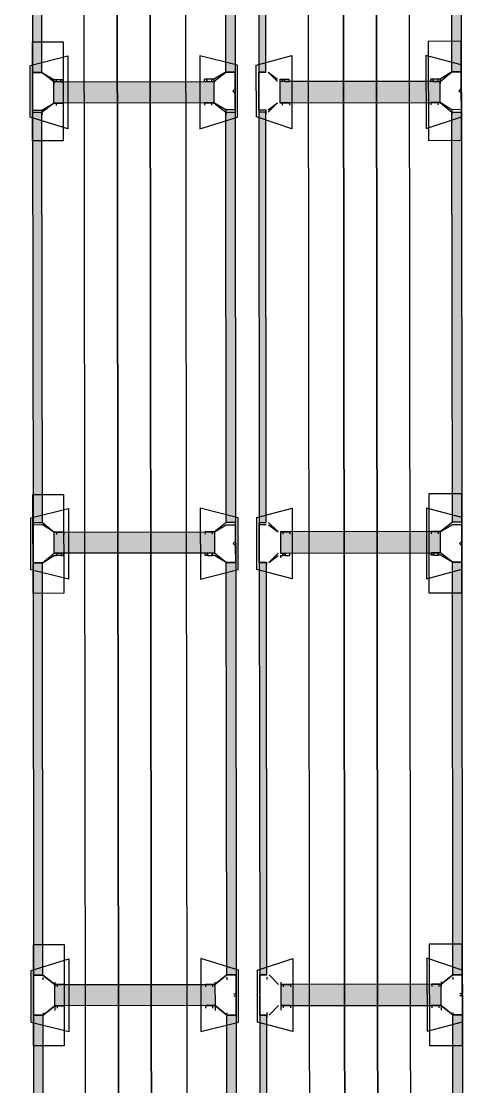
# Model space of a CAD drawing. Header units: feet. Extents: x -99009 to 3252343, y -11094690 to 9035152.
# Drawn here: x 2519094 to 2520094, y -1947215 to -1944857 of the extents above; entities that cross this region are included whole.
import ezdxf

# ---------------------------------------------------------------- set-up
doc = ezdxf.new("R2010")
doc.units = ezdxf.units.FT
doc.layers.add('1', color=1, linetype='Continuous')

# ---------------------------------------------------------------- blocks, each defined once
blk = doc.blocks.new('RM Stand 1')
at = {"transparency": 33554687}
for color, points in [(256, [(733127.3, -1127510.6), (734040.4, -1127489.7), (733127.3, -1127489.7)]), (256, [(733127.3, -1127510.6), (734040.4, -1127510.6), (734040.4, -1127489.7)]), (256, [(734129, -1127510.6), (735036.9, -1127489.7), (734129, -1127489.7)]), (256, [(734129, -1127510.6), (735036.9, -1127510.6), (735036.9, -1127489.7)]), (256, [(735125.6, -1127510.6), (736038.6, -1127489.7), (735125.6, -1127489.7)]), (256, [(735125.6, -1127510.6), (736038.6, -1127510.6), (736038.6, -1127489.7)]), (256, [(736127.3, -1127510.6), (737040.4, -1127489.7), (736127.3, -1127489.7)]), (256, [(736127.3, -1127510.6), (737040.4, -1127510.6), (737040.4, -1127489.7)]), (1, [(734108.2, -1127891.4), (734061.2, -1127536.6), (734061.2, -1127891.4)]), (1, [(734108.2, -1127891.4), (734108.2, -1127536.6), (734061.2, -1127536.6)]), (1, [(734108.2, -1127891.4), (734061.2, -1127536.6), (734061.2, -1127891.4)]), (1, [(734108.2, -1127891.4), (734108.2, -1127536.6), (734061.2, -1127536.6)]), (1, [(735104.7, -1127891.4), (735057.7, -1127536.6), (735057.7, -1127891.4)]), (1, [(735104.7, -1127891.4), (735104.7, -1127536.6), (735057.7, -1127536.6)]), (1, [(735104.7, -1127891.4), (735057.7, -1127536.6), (735057.7, -1127891.4)]), (1, [(735104.7, -1127891.4), (735104.7, -1127536.6), (735057.7, -1127536.6)]), (1, [(736106.4, -1127891.4), (736059.5, -1127536.6), (736059.5, -1127891.4)]), (1, [(736106.4, -1127891.4), (736106.4, -1127536.6), (736059.5, -1127536.6)]), (1, [(736106.4, -1127891.4), (736059.5, -1127536.6), (736059.5, -1127891.4)]), (1, [(736106.4, -1127891.4), (736106.4, -1127536.6), (736059.5, -1127536.6)]), (256, [(733127.3, -1127938.4), (734040.4, -1127922.7), (733127.3, -1127922.7)]), (256, [(733127.3, -1127938.4), (734040.4, -1127938.4), (734040.4, -1127922.7)]), (256, [(734129, -1127938.4), (735036.9, -1127922.7), (734129, -1127922.7)]), (256, [(734129, -1127938.4), (735036.9, -1127938.4), (735036.9, -1127922.7)]), (256, [(735125.6, -1127938.4), (736038.6, -1127922.7), (735125.6, -1127922.7)]), (256, [(735125.6, -1127938.4), (736038.6, -1127938.4), (736038.6, -1127922.7)]), (256, [(736127.3, -1127938.4), (737040.4, -1127922.7), (736127.3, -1127922.7)]), (256, [(736127.3, -1127938.4), (737040.4, -1127938.4), (737040.4, -1127922.7)]), (256, [(733127.3, -1127990.6), (734040.4, -1128011.4), (733127.3, -1128011.4)]), (256, [(733127.3, -1127990.6), (734040.4, -1127990.6), (734040.4, -1128011.4)]), (256, [(734129, -1127990.6), (735036.9, -1128011.4), (734129, -1128011.4)]), (256, [(734129, -1127990.6), (735036.9, -1127990.6), (735036.9, -1128011.4)]), (256, [(735125.6, -1127990.6), (736038.6, -1128011.4), (735125.6, -1128011.4)]), (256, [(735125.6, -1127990.6), (736038.6, -1127990.6), (736038.6, -1128011.4)]), (256, [(736127.3, -1127990.6), (737040.4, -1128011.4), (736127.3, -1128011.4)]), (256, [(736127.3, -1127990.6), (737040.4, -1127990.6), (737040.4, -1128011.4)]), (1, [(734108.2, -1128037.5), (734061.2, -1128392.3), (734061.2, -1128037.5)]), (1, [(734108.2, -1128037.5), (734108.2, -1128392.3), (734061.2, -1128392.3)]), (1, [(734108.2, -1128037.5), (734061.2, -1128392.3), (734061.2, -1128037.5)]), (1, [(734108.2, -1128037.5), (734108.2, -1128392.3), (734061.2, -1128392.3)]), (1, [(735104.7, -1128037.5), (735057.7, -1128392.3), (735057.7, -1128037.5)]), (1, [(735104.7, -1128037.5), (735104.7, -1128392.3), (735057.7, -1128392.3)]), (1, [(735104.7, -1128037.5), (735057.7, -1128392.3), (735057.7, -1128037.5)]), (1, [(735104.7, -1128037.5), (735104.7, -1128392.3), (735057.7, -1128392.3)]), (1, [(736106.4, -1128037.5), (736059.5, -1128392.3), (736059.5, -1128037.5)]), (1, [(736106.4, -1128037.5), (736106.4, -1128392.3), (736059.5, -1128392.3)]), (1, [(736106.4, -1128037.5), (736059.5, -1128392.3), (736059.5, -1128037.5)]), (1, [(736106.4, -1128037.5), (736106.4, -1128392.3), (736059.5, -1128392.3)]), (256, [(733127.3, -1128418.4), (734040.4, -1128439.3), (733127.3, -1128439.3)]), (256, [(733127.3, -1128418.4), (734040.4, -1128418.4), (734040.4, -1128439.3)]), (256, [(734129, -1128418.4), (735036.9, -1128439.3), (734129, -1128439.3)]), (256, [(734129, -1128418.4), (735036.9, -1128418.4), (735036.9, -1128439.3)]), (256, [(735125.6, -1128418.4), (736038.6, -1128439.3), (735125.6, -1128439.3)]), (256, [(735125.6, -1128418.4), (736038.6, -1128418.4), (736038.6, -1128439.3)]), (256, [(736127.3, -1128418.4), (737040.4, -1128439.3), (736127.3, -1128439.3)]), (256, [(736127.3, -1128418.4), (737040.4, -1128418.4), (737040.4, -1128439.3)])]:
    blk.add_hatch(color=color, dxfattribs=at).paths.add_polyline_path(points)
for points in [[(733127.3, -1127489.7), (734040.4, -1127489.7), (734040.4, -1127510.6), (733127.3, -1127510.6), (733127.3, -1127489.7)], [(733972.5, -1127489.7), (733972.5, -1127562.7), (734191.7, -1127562.7), (734191.7, -1127489.7), (733972.5, -1127489.7)], [(733972.5, -1127489.7), (733972.5, -1127562.7), (734191.7, -1127562.7), (734191.7, -1127489.7), (733972.5, -1127489.7)], [(734024.7, -1127489.7), (734003.8, -1127567.9), (734165.6, -1127567.9), (734139.5, -1127489.7), (734024.7, -1127489.7)], [(734024.7, -1127489.7), (734003.8, -1127567.9), (734165.6, -1127567.9), (734139.5, -1127489.7), (734024.7, -1127489.7)], [(734040.4, -1127489.7), (734129, -1127489.7)], [(734040.4, -1127510.6), (734040.4, -1127489.7), (734040.4, -1127510.6)], [(734040.4, -1127489.7), (734076.9, -1127489.7), (734040.4, -1127489.7)], [(734040.4, -1127489.7), (734129, -1127489.7)], [(734040.4, -1127510.6), (734040.4, -1127489.7), (734040.4, -1127510.6)], [(734040.4, -1127489.7), (734076.9, -1127489.7), (734040.4, -1127489.7)], [(734082.1, -1127494.9), (734076.9, -1127489.7), (734082.1, -1127489.7)], [(734082.1, -1127494.9), (734076.9, -1127489.7), (734082.1, -1127489.7)], [(734082.1, -1127494.9), (734087.3, -1127489.7), (734082.1, -1127489.7)], [(734082.1, -1127494.9), (734087.3, -1127489.7), (734082.1, -1127489.7)], [(734123.8, -1127489.7), (734087.3, -1127489.7), (734129, -1127489.7)], [(734123.8, -1127489.7), (734087.3, -1127489.7), (734129, -1127489.7)], [(734123.8, -1127489.7), (734123.8, -1127510.6)], [(734123.8, -1127489.7), (734123.8, -1127510.6)], [(734129, -1127489.7), (735036.9, -1127489.7), (735036.9, -1127510.6), (734129, -1127510.6), (734129, -1127489.7)], [(734129, -1127510.6), (734129, -1127489.7)], [(734129, -1127510.6), (734129, -1127489.7)], [(734974.3, -1127489.7), (734974.3, -1127562.7), (735193.4, -1127562.7), (735193.4, -1127489.7), (734974.3, -1127489.7)], [(734974.3, -1127489.7), (734974.3, -1127562.7), (735193.4, -1127562.7), (735193.4, -1127489.7), (734974.3, -1127489.7)], [(735026.4, -1127489.7), (735005.6, -1127567.9), (735162.1, -1127567.9), (735141.2, -1127489.7), (735026.4, -1127489.7)], [(735026.4, -1127489.7), (735005.6, -1127567.9), (735162.1, -1127567.9), (735141.2, -1127489.7), (735026.4, -1127489.7)], [(735036.9, -1127489.7), (735125.6, -1127489.7)], [(735036.9, -1127489.7), (735036.9, -1127510.6)], [(735042.1, -1127489.7), (735078.6, -1127489.7), (735036.9, -1127489.7)], [(735036.9, -1127489.7), (735125.6, -1127489.7)], [(735036.9, -1127489.7), (735036.9, -1127510.6)], [(735042.1, -1127489.7), (735078.6, -1127489.7), (735036.9, -1127489.7)], [(735042.1, -1127510.6), (735042.1, -1127489.7)], [(735042.1, -1127510.6), (735042.1, -1127489.7)], [(735083.8, -1127494.9), (735078.6, -1127489.7), (735083.8, -1127489.7)], [(735083.8, -1127494.9), (735078.6, -1127489.7), (735083.8, -1127489.7)], [(735083.8, -1127494.9), (735089, -1127489.7), (735083.8, -1127489.7)], [(735083.8, -1127494.9), (735089, -1127489.7), (735083.8, -1127489.7)], [(735089, -1127489.7), (735125.6, -1127489.7), (735089, -1127489.7)], [(735089, -1127489.7), (735125.6, -1127489.7), (735089, -1127489.7)], [(735125.6, -1127489.7), (736038.6, -1127489.7), (736038.6, -1127510.6), (735125.6, -1127510.6), (735125.6, -1127489.7)], [(735125.6, -1127489.7), (735125.6, -1127510.6), (735125.6, -1127489.7)], [(735125.6, -1127489.7), (735125.6, -1127510.6), (735125.6, -1127489.7)], [(735970.8, -1127489.7), (735970.8, -1127562.7), (736195.1, -1127562.7), (736195.1, -1127489.7), (735970.8, -1127489.7)], [(735970.8, -1127489.7), (735970.8, -1127562.7), (736195.1, -1127562.7), (736195.1, -1127489.7), (735970.8, -1127489.7)], [(736028.2, -1127489.7), (736002.1, -1127567.9), (736163.8, -1127567.9), (736143, -1127489.7), (736028.2, -1127489.7)], [(736028.2, -1127489.7), (736002.1, -1127567.9), (736163.8, -1127567.9), (736143, -1127489.7), (736028.2, -1127489.7)], [(736038.6, -1127489.7), (736127.3, -1127489.7)], [(736038.6, -1127510.6), (736038.6, -1127489.7), (736038.6, -1127510.6)], [(736038.6, -1127489.7), (736080.4, -1127489.7), (736038.6, -1127489.7)], [(736038.6, -1127489.7), (736127.3, -1127489.7)], [(736038.6, -1127510.6), (736038.6, -1127489.7), (736038.6, -1127510.6)], [(736038.6, -1127489.7), (736080.4, -1127489.7), (736038.6, -1127489.7)], [(736080.4, -1127494.9), (736080.4, -1127489.7)], [(736080.4, -1127494.9), (736080.4, -1127489.7)], [(736085.6, -1127489.7), (736085.6, -1127494.9)], [(736085.6, -1127489.7), (736127.3, -1127489.7), (736085.6, -1127489.7)], [(736085.6, -1127489.7), (736085.6, -1127494.9)], [(736085.6, -1127489.7), (736127.3, -1127489.7), (736085.6, -1127489.7)], [(736127.3, -1127489.7), (737040.4, -1127489.7), (737040.4, -1127510.6), (736127.3, -1127510.6), (736127.3, -1127489.7)], [(736127.3, -1127489.7), (736127.3, -1127510.6), (736127.3, -1127489.7)], [(736127.3, -1127489.7), (736127.3, -1127510.6), (736127.3, -1127489.7)], [(734061.2, -1127536.6), (734040.4, -1127510.6), (734056, -1127536.6)], [(734061.2, -1127536.6), (734040.4, -1127510.6), (734056, -1127536.6)], [(734123.8, -1127510.6), (734108.2, -1127536.6), (734129, -1127510.6)], [(734123.8, -1127510.6), (734108.2, -1127536.6), (734129, -1127510.6)], [(734123.8, -1127510.6), (734129, -1127510.6)], [(734123.8, -1127510.6), (734129, -1127510.6)], [(734129, -1127510.6), (734134.3, -1127510.6)], [(734129, -1127510.6), (734134.3, -1127510.6)], [(735036.9, -1127510.6), (735057.7, -1127536.6)], [(735036.9, -1127510.6), (735057.7, -1127536.6)], [(735057.7, -1127536.6), (735042.1, -1127510.6)], [(735057.7, -1127536.6), (735042.1, -1127510.6)], [(735125.6, -1127510.6), (735104.7, -1127536.6)], [(735125.6, -1127510.6), (735104.7, -1127536.6)], [(735125.6, -1127510.6), (735109.9, -1127536.6)], [(735125.6, -1127510.6), (735109.9, -1127536.6)], [(736059.5, -1127536.6), (736038.6, -1127510.6), (736059.5, -1127536.6)], [(736059.5, -1127536.6), (736038.6, -1127510.6), (736059.5, -1127536.6)], [(736043.8, -1127510.6), (736049, -1127510.6)], [(736043.8, -1127510.6), (736049, -1127510.6)], [(736127.3, -1127510.6), (736106.4, -1127536.6), (736127.3, -1127510.6)], [(736127.3, -1127510.6), (736106.4, -1127536.6), (736127.3, -1127510.6)], [(736122.1, -1127510.6), (736127.3, -1127510.6)], [(736122.1, -1127510.6), (736127.3, -1127510.6)], [(734056, -1127541.9), (734061.2, -1127541.9), (734061.2, -1127536.6)], [(734056, -1127536.6), (734056, -1127541.9)], [(734056, -1127536.6), (734061.2, -1127536.6)], [(734056, -1127541.9), (734061.2, -1127541.9), (734061.2, -1127536.6)], [(734056, -1127536.6), (734056, -1127541.9)], [(734056, -1127536.6), (734061.2, -1127536.6)], [(734061.2, -1127536.6), (734066.4, -1127536.6)], [(734108.2, -1127891.4), (734108.2, -1127536.6), (734061.2, -1127536.6), (734061.2, -1127891.4), (734108.2, -1127891.4)], [(734061.2, -1127536.6), (734066.4, -1127536.6)], [(734108.2, -1127891.4), (734108.2, -1127536.6), (734061.2, -1127536.6), (734061.2, -1127891.4), (734108.2, -1127891.4)], [(734108.2, -1127536.6), (734108.2, -1127541.9), (734108.2, -1127536.6)], [(734108.2, -1127536.6), (734108.2, -1127541.9), (734108.2, -1127536.6)], [(735057.7, -1127541.9), (735057.7, -1127536.6), (735057.7, -1127541.9)], [(735104.7, -1127891.4), (735104.7, -1127536.6), (735057.7, -1127536.6), (735057.7, -1127891.4), (735104.7, -1127891.4)], [(735057.7, -1127541.9), (735057.7, -1127536.6), (735057.7, -1127541.9)], [(735104.7, -1127891.4), (735104.7, -1127536.6), (735057.7, -1127536.6), (735057.7, -1127891.4), (735104.7, -1127891.4)], [(735104.7, -1127536.6), (735104.7, -1127541.9)], [(735109.9, -1127536.6), (735109.9, -1127541.9), (735104.7, -1127541.9)], [(735104.7, -1127536.6), (735104.7, -1127541.9)], [(735109.9, -1127536.6), (735109.9, -1127541.9), (735104.7, -1127541.9)], [(736054.3, -1127536.6), (736059.5, -1127536.6)], [(736054.3, -1127536.6), (736059.5, -1127536.6)], [(736059.5, -1127541.9), (736059.5, -1127536.6), (736059.5, -1127541.9)], [(736059.5, -1127536.6), (736064.7, -1127536.6)], [(736106.4, -1127891.4), (736106.4, -1127536.6), (736059.5, -1127536.6), (736059.5, -1127891.4), (736106.4, -1127891.4)], [(736059.5, -1127541.9), (736059.5, -1127536.6), (736059.5, -1127541.9)], [(736059.5, -1127536.6), (736064.7, -1127536.6)], [(736106.4, -1127891.4), (736106.4, -1127536.6), (736059.5, -1127536.6), (736059.5, -1127891.4), (736106.4, -1127891.4)], [(736106.4, -1127536.6), (736111.7, -1127536.6)], [(736106.4, -1127536.6), (736106.4, -1127541.9), (736106.4, -1127536.6)], [(736106.4, -1127536.6), (736111.7, -1127536.6)], [(736106.4, -1127536.6), (736106.4, -1127541.9), (736106.4, -1127536.6)], [(736111.7, -1127536.6), (736116.9, -1127536.6)], [(736111.7, -1127536.6), (736116.9, -1127536.6)], [(734056, -1127552.3), (734061.2, -1127552.3), (734061.2, -1127547.1), (734061.2, -1127541.9)], [(734056, -1127541.9), (734056, -1127547.1), (734056, -1127552.3)], [(734056, -1127541.9), (734061.2, -1127541.9)], [(734056, -1127552.3), (734061.2, -1127552.3), (734061.2, -1127547.1), (734061.2, -1127541.9)], [(734056, -1127541.9), (734056, -1127547.1), (734056, -1127552.3)], [(734056, -1127541.9), (734061.2, -1127541.9)], [(734061.2, -1127552.3), (734056, -1127552.3), (734056, -1127557.5)], [(734061.2, -1127552.3), (734061.2, -1127557.5), (734056, -1127557.5)], [(734061.2, -1127552.3), (734056, -1127552.3), (734056, -1127557.5)], [(734061.2, -1127552.3), (734061.2, -1127557.5), (734056, -1127557.5)], [(734108.2, -1127552.3), (734108.2, -1127547.1), (734108.2, -1127541.9), (734108.2, -1127547.1), (734108.2, -1127552.3)], [(734108.2, -1127541.9), (734113.4, -1127541.9)], [(734108.2, -1127541.9), (734113.4, -1127541.9)], [(734108.2, -1127552.3), (734108.2, -1127547.1), (734108.2, -1127541.9), (734108.2, -1127547.1), (734108.2, -1127552.3)], [(734108.2, -1127541.9), (734113.4, -1127541.9)], [(734108.2, -1127541.9), (734113.4, -1127541.9)], [(734108.2, -1127552.3), (734108.2, -1127557.5), (734108.2, -1127552.3)], [(734108.2, -1127552.3), (734108.2, -1127557.5), (734108.2, -1127552.3)], [(734108.2, -1127557.5), (734113.4, -1127557.5)], [(734108.2, -1127557.5), (734113.4, -1127557.5)], [(735057.7, -1127552.3), (735057.7, -1127547.1), (735057.7, -1127541.9), (735057.7, -1127547.1), (735057.7, -1127552.3)], [(735057.7, -1127541.9), (735063, -1127541.9)], [(735057.7, -1127552.3), (735057.7, -1127547.1), (735057.7, -1127541.9), (735057.7, -1127547.1), (735057.7, -1127552.3)], [(735057.7, -1127541.9), (735063, -1127541.9)], [(735057.7, -1127552.3), (735057.7, -1127557.5), (735057.7, -1127552.3)], [(735057.7, -1127552.3), (735057.7, -1127557.5), (735057.7, -1127552.3)], [(735057.7, -1127557.5), (735063, -1127557.5)], [(735057.7, -1127557.5), (735063, -1127557.5)], [(735104.7, -1127552.3), (735109.9, -1127552.3), (735109.9, -1127547.1), (735109.9, -1127541.9)], [(735104.7, -1127541.9), (735104.7, -1127547.1), (735104.7, -1127552.3)], [(735104.7, -1127541.9), (735109.9, -1127541.9)], [(735104.7, -1127552.3), (735109.9, -1127552.3), (735109.9, -1127547.1), (735109.9, -1127541.9)], [(735104.7, -1127541.9), (735104.7, -1127547.1), (735104.7, -1127552.3)], [(735104.7, -1127541.9), (735109.9, -1127541.9)], [(735109.9, -1127552.3), (735104.7, -1127552.3), (735104.7, -1127557.5)], [(735109.9, -1127552.3), (735109.9, -1127557.5), (735104.7, -1127557.5)], [(735109.9, -1127552.3), (735104.7, -1127552.3), (735104.7, -1127557.5)], [(735109.9, -1127552.3), (735109.9, -1127557.5), (735104.7, -1127557.5)], [(736059.5, -1127552.3), (736059.5, -1127547.1), (736059.5, -1127541.9), (736059.5, -1127547.1), (736059.5, -1127552.3)], [(736059.5, -1127541.9), (736064.7, -1127541.9)], [(736059.5, -1127552.3), (736059.5, -1127547.1), (736059.5, -1127541.9), (736059.5, -1127547.1), (736059.5, -1127552.3)], [(736059.5, -1127541.9), (736064.7, -1127541.9)], [(736059.5, -1127552.3), (736059.5, -1127557.5), (736059.5, -1127552.3)], [(736059.5, -1127552.3), (736059.5, -1127557.5), (736059.5, -1127552.3)], [(736059.5, -1127557.5), (736064.7, -1127557.5)], [(736059.5, -1127557.5), (736064.7, -1127557.5)], [(736106.4, -1127552.3), (736106.4, -1127547.1), (736106.4, -1127541.9), (736106.4, -1127547.1), (736106.4, -1127552.3)], [(736106.4, -1127541.9), (736111.7, -1127541.9)], [(736106.4, -1127541.9), (736111.7, -1127541.9)], [(736106.4, -1127552.3), (736106.4, -1127547.1), (736106.4, -1127541.9), (736106.4, -1127547.1), (736106.4, -1127552.3)], [(736106.4, -1127541.9), (736111.7, -1127541.9)], [(736106.4, -1127541.9), (736111.7, -1127541.9)], [(736106.4, -1127552.3), (736106.4, -1127557.5), (736106.4, -1127552.3)], [(736106.4, -1127552.3), (736106.4, -1127557.5), (736106.4, -1127552.3)], [(736106.4, -1127557.5), (736111.7, -1127557.5)], [(736106.4, -1127557.5), (736111.7, -1127557.5)], [(732584.7, -1127677.5), (738584.7, -1127677.5), (738584.7, -1127604.5), (732584.7, -1127604.5), (732584.7, -1127677.5)], [(732584.7, -1127750.6), (738584.7, -1127750.6), (738584.7, -1127677.5), (732584.7, -1127677.5), (732584.7, -1127750.6)], [(732584.7, -1127828.8), (738584.7, -1127828.8), (738584.7, -1127750.6), (732584.7, -1127750.6), (732584.7, -1127828.8)], [(734024.7, -1127943.6), (734003.8, -1127865.3), (734165.6, -1127865.3), (734139.5, -1127943.6), (734024.7, -1127943.6)], [(734024.7, -1127943.6), (734003.8, -1127865.3), (734165.6, -1127865.3), (734139.5, -1127943.6), (734024.7, -1127943.6)], [(735026.4, -1127943.6), (735005.6, -1127865.3), (735162.1, -1127865.3), (735141.2, -1127943.6), (735026.4, -1127943.6)], [(735026.4, -1127943.6), (735005.6, -1127865.3), (735162.1, -1127865.3), (735141.2, -1127943.6), (735026.4, -1127943.6)], [(736028.2, -1127943.6), (736002.1, -1127865.3), (736163.8, -1127865.3), (736143, -1127943.6), (736028.2, -1127943.6)], [(736028.2, -1127943.6), (736002.1, -1127865.3), (736163.8, -1127865.3), (736143, -1127943.6), (736028.2, -1127943.6)], [(734061.2, -1127881), (734056, -1127881), (734056, -1127870.6)], [(734061.2, -1127881), (734061.2, -1127870.6), (734056, -1127870.6)], [(734061.2, -1127881), (734056, -1127881), (734056, -1127870.6)], [(734061.2, -1127881), (734061.2, -1127870.6), (734056, -1127870.6)], [(734056, -1127881), (734061.2, -1127881), (734061.2, -1127886.2)], [(734056, -1127886.2), (734056, -1127881)], [(734056, -1127881), (734061.2, -1127881), (734061.2, -1127886.2)], [(734056, -1127886.2), (734056, -1127881)], [(734056, -1127886.2), (734061.2, -1127886.2)], [(734056, -1127886.2), (734061.2, -1127886.2), (734061.2, -1127891.4)], [(734056, -1127891.4), (734056, -1127886.2)], [(734056, -1127886.2), (734061.2, -1127886.2)], [(734056, -1127886.2), (734061.2, -1127886.2), (734061.2, -1127891.4)], [(734056, -1127891.4), (734056, -1127886.2)], [(734056, -1127891.4), (734061.2, -1127891.4)], [(734056, -1127891.4), (734061.2, -1127891.4)], [(734061.2, -1127891.4), (734066.4, -1127891.4)], [(734061.2, -1127891.4), (734066.4, -1127891.4)], [(734108.2, -1127881), (734108.2, -1127870.6), (734108.2, -1127881)], [(734108.2, -1127870.6), (734113.4, -1127870.6)], [(734108.2, -1127881), (734108.2, -1127870.6), (734108.2, -1127881)], [(734108.2, -1127870.6), (734113.4, -1127870.6)], [(734108.2, -1127881), (734108.2, -1127886.2), (734108.2, -1127881)], [(734108.2, -1127881), (734108.2, -1127886.2), (734108.2, -1127881)], [(734108.2, -1127886.2), (734113.4, -1127886.2)], [(734108.2, -1127891.4), (734108.2, -1127886.2), (734108.2, -1127891.4)], [(734108.2, -1127886.2), (734113.4, -1127886.2)], [(734108.2, -1127886.2), (734113.4, -1127886.2)], [(734108.2, -1127891.4), (734108.2, -1127886.2), (734108.2, -1127891.4)], [(734108.2, -1127886.2), (734113.4, -1127886.2)], [(735057.7, -1127881), (735057.7, -1127870.6), (735057.7, -1127881)], [(735057.7, -1127870.6), (735063, -1127870.6)], [(735057.7, -1127881), (735057.7, -1127870.6), (735057.7, -1127881)], [(735057.7, -1127870.6), (735063, -1127870.6)], [(735057.7, -1127881), (735057.7, -1127886.2), (735057.7, -1127881)], [(735057.7, -1127881), (735057.7, -1127886.2), (735057.7, -1127881)], [(735057.7, -1127886.2), (735063, -1127886.2)], [(735057.7, -1127886.2), (735057.7, -1127891.4), (735057.7, -1127886.2)], [(735057.7, -1127886.2), (735063, -1127886.2)], [(735057.7, -1127886.2), (735057.7, -1127891.4), (735057.7, -1127886.2)], [(735057.7, -1127891.4), (735063, -1127891.4)], [(735057.7, -1127891.4), (735063, -1127891.4)], [(735109.9, -1127881), (735104.7, -1127881), (735104.7, -1127870.6)], [(735109.9, -1127881), (735109.9, -1127870.6), (735104.7, -1127870.6)], [(735109.9, -1127881), (735104.7, -1127881), (735104.7, -1127870.6)], [(735109.9, -1127881), (735109.9, -1127870.6), (735104.7, -1127870.6)], [(735104.7, -1127881), (735109.9, -1127881), (735109.9, -1127886.2)], [(735104.7, -1127886.2), (735104.7, -1127881)], [(735104.7, -1127881), (735109.9, -1127881), (735109.9, -1127886.2)], [(735104.7, -1127886.2), (735104.7, -1127881)], [(735104.7, -1127886.2), (735109.9, -1127886.2)], [(735104.7, -1127891.4), (735104.7, -1127886.2)], [(735109.9, -1127891.4), (735109.9, -1127886.2), (735104.7, -1127886.2)], [(735104.7, -1127886.2), (735109.9, -1127886.2)], [(735104.7, -1127891.4), (735104.7, -1127886.2)], [(735109.9, -1127891.4), (735109.9, -1127886.2), (735104.7, -1127886.2)], [(735109.9, -1127891.4), (735115.1, -1127891.4)], [(735109.9, -1127891.4), (735115.1, -1127891.4)], [(736054.3, -1127891.4), (736059.5, -1127891.4)], [(736054.3, -1127891.4), (736059.5, -1127891.4)], [(736059.5, -1127881), (736059.5, -1127870.6), (736059.5, -1127881)], [(736059.5, -1127870.6), (736064.7, -1127870.6)], [(736059.5, -1127881), (736059.5, -1127870.6), (736059.5, -1127881)], [(736059.5, -1127870.6), (736064.7, -1127870.6)], [(736059.5, -1127881), (736059.5, -1127886.2), (736059.5, -1127881)], [(736059.5, -1127881), (736059.5, -1127886.2), (736059.5, -1127881)], [(736059.5, -1127886.2), (736064.7, -1127886.2)], [(736059.5, -1127886.2), (736059.5, -1127891.4), (736059.5, -1127886.2)], [(736059.5, -1127886.2), (736064.7, -1127886.2)], [(736059.5, -1127886.2), (736059.5, -1127891.4), (736059.5, -1127886.2)], [(736059.5, -1127891.4), (736064.7, -1127891.4)], [(736059.5, -1127891.4), (736064.7, -1127891.4)], [(736106.4, -1127881), (736106.4, -1127870.6), (736106.4, -1127881)], [(736106.4, -1127870.6), (736111.7, -1127870.6)], [(736106.4, -1127881), (736106.4, -1127870.6), (736106.4, -1127881)], [(736106.4, -1127870.6), (736111.7, -1127870.6)], [(736106.4, -1127881), (736106.4, -1127886.2), (736106.4, -1127881)], [(736106.4, -1127881), (736106.4, -1127886.2), (736106.4, -1127881)], [(736106.4, -1127886.2), (736111.7, -1127886.2)], [(736106.4, -1127891.4), (736106.4, -1127886.2), (736106.4, -1127891.4)], [(736106.4, -1127886.2), (736111.7, -1127886.2)], [(736106.4, -1127886.2), (736111.7, -1127886.2)], [(736106.4, -1127891.4), (736106.4, -1127886.2), (736106.4, -1127891.4)], [(736106.4, -1127886.2), (736111.7, -1127886.2)], [(736106.4, -1127891.4), (736111.7, -1127891.4)], [(736106.4, -1127891.4), (736111.7, -1127891.4)], [(736111.7, -1127891.4), (736116.9, -1127891.4)], [(736111.7, -1127891.4), (736116.9, -1127891.4)], [(734061.2, -1127896.6), (734040.4, -1127917.5), (734056, -1127896.6)], [(734061.2, -1127896.6), (734040.4, -1127917.5), (734056, -1127896.6)], [(734123.8, -1127917.5), (734108.2, -1127896.6), (734129, -1127917.5)], [(734123.8, -1127917.5), (734108.2, -1127896.6), (734129, -1127917.5)], [(735042.1, -1127917.5), (735057.7, -1127896.6), (735036.9, -1127917.5)], [(735042.1, -1127917.5), (735057.7, -1127896.6), (735036.9, -1127917.5)], [(735104.7, -1127896.6), (735125.6, -1127917.5), (735109.9, -1127896.6)], [(735104.7, -1127896.6), (735125.6, -1127917.5), (735109.9, -1127896.6)], [(736059.5, -1127896.6), (736038.6, -1127917.5), (736059.5, -1127896.6)], [(736059.5, -1127896.6), (736038.6, -1127917.5), (736059.5, -1127896.6)], [(736127.3, -1127917.5), (736106.4, -1127896.6), (736127.3, -1127917.5)], [(736127.3, -1127917.5), (736106.4, -1127896.6), (736127.3, -1127917.5)], [(733127.3, -1127938.4), (734040.4, -1127938.4), (734040.4, -1127922.7), (733127.3, -1127922.7), (733127.3, -1127938.4)], [(734040.4, -1127922.7), (734040.4, -1127938.4), (734040.4, -1127922.7)], [(734040.4, -1127922.7), (734040.4, -1127938.4), (734040.4, -1127922.7)], [(734040.4, -1127938.4), (734129, -1127938.4)], [(734040.4, -1127938.4), (734076.9, -1127938.4), (734040.4, -1127938.4)], [(734040.4, -1127938.4), (734129, -1127938.4)], [(734040.4, -1127938.4), (734076.9, -1127938.4), (734040.4, -1127938.4)], [(734076.9, -1127938.4), (734082.1, -1127938.4), (734076.9, -1127938.4)], [(734076.9, -1127938.4), (734082.1, -1127938.4), (734076.9, -1127938.4)], [(734082.1, -1127938.4), (734087.3, -1127938.4), (734082.1, -1127938.4)], [(734082.1, -1127938.4), (734087.3, -1127938.4), (734082.1, -1127938.4)], [(734123.8, -1127938.4), (734087.3, -1127938.4), (734129, -1127938.4)], [(734123.8, -1127938.4), (734087.3, -1127938.4), (734129, -1127938.4)], [(734123.8, -1127938.4), (734123.8, -1127922.7)], [(734123.8, -1127922.7), (734129, -1127922.7)], [(734123.8, -1127938.4), (734123.8, -1127922.7)], [(734123.8, -1127922.7), (734129, -1127922.7)], [(734129, -1127938.4), (735036.9, -1127938.4), (735036.9, -1127922.7), (734129, -1127922.7), (734129, -1127938.4)], [(734129, -1127922.7), (734129, -1127938.4)], [(734129, -1127922.7), (734134.3, -1127922.7)], [(734129, -1127922.7), (734129, -1127938.4)], [(734129, -1127922.7), (734134.3, -1127922.7)], [(735036.9, -1127938.4), (735036.9, -1127922.7)], [(735036.9, -1127938.4), (735036.9, -1127922.7)], [(735036.9, -1127938.4), (735125.6, -1127938.4)], [(735042.1, -1127938.4), (735078.6, -1127938.4), (735036.9, -1127938.4)], [(735036.9, -1127938.4), (735125.6, -1127938.4)], [(735042.1, -1127938.4), (735078.6, -1127938.4), (735036.9, -1127938.4)], [(735042.1, -1127922.7), (735042.1, -1127938.4)], [(735042.1, -1127922.7), (735042.1, -1127938.4)], [(735078.6, -1127938.4), (735083.8, -1127938.4), (735078.6, -1127938.4)], [(735078.6, -1127938.4), (735083.8, -1127938.4), (735078.6, -1127938.4)], [(735083.8, -1127938.4), (735089, -1127938.4), (735083.8, -1127938.4)], [(735083.8, -1127938.4), (735089, -1127938.4), (735083.8, -1127938.4)], [(735089, -1127938.4), (735125.6, -1127938.4), (735089, -1127938.4)], [(735089, -1127938.4), (735125.6, -1127938.4), (735089, -1127938.4)], [(735125.6, -1127938.4), (736038.6, -1127938.4), (736038.6, -1127922.7), (735125.6, -1127922.7), (735125.6, -1127938.4)], [(735125.6, -1127938.4), (735125.6, -1127922.7), (735125.6, -1127938.4)], [(735125.6, -1127922.7), (735130.8, -1127922.7)], [(735125.6, -1127938.4), (735125.6, -1127922.7), (735125.6, -1127938.4)], [(735125.6, -1127922.7), (735130.8, -1127922.7)], [(736038.6, -1127922.7), (736038.6, -1127938.4), (736038.6, -1127922.7)], [(736038.6, -1127922.7), (736038.6, -1127938.4), (736038.6, -1127922.7)], [(736038.6, -1127938.4), (736127.3, -1127938.4)], [(736038.6, -1127938.4), (736080.4, -1127938.4), (736038.6, -1127938.4)], [(736038.6, -1127938.4), (736127.3, -1127938.4)], [(736038.6, -1127938.4), (736080.4, -1127938.4), (736038.6, -1127938.4)], [(736043.8, -1127922.7), (736049, -1127922.7)], [(736043.8, -1127922.7), (736049, -1127922.7)], [(736080.4, -1127938.4), (736085.6, -1127938.4)], [(736080.4, -1127938.4), (736085.6, -1127938.4)], [(736085.6, -1127938.4), (736127.3, -1127938.4), (736085.6, -1127938.4)], [(736085.6, -1127938.4), (736127.3, -1127938.4), (736085.6, -1127938.4)], [(736122.1, -1127922.7), (736127.3, -1127922.7)], [(736122.1, -1127922.7), (736127.3, -1127922.7)], [(736127.3, -1127938.4), (737040.4, -1127938.4), (737040.4, -1127922.7), (736127.3, -1127922.7), (736127.3, -1127938.4)], [(736127.3, -1127938.4), (736127.3, -1127922.7), (736127.3, -1127938.4)], [(736127.3, -1127922.7), (736132.5, -1127922.7)], [(736127.3, -1127938.4), (736127.3, -1127922.7), (736127.3, -1127938.4)], [(736127.3, -1127922.7), (736132.5, -1127922.7)], [(734024.7, -1127985.3), (734003.8, -1128068.8), (734165.6, -1128068.8), (734139.5, -1127985.3), (734024.7, -1127985.3)], [(734024.7, -1127985.3), (734003.8, -1128068.8), (734165.6, -1128068.8), (734139.5, -1127985.3), (734024.7, -1127985.3)], [(735026.4, -1127985.3), (735005.6, -1128068.8), (735162.1, -1128068.8), (735141.2, -1127985.3), (735026.4, -1127985.3)], [(735026.4, -1127985.3), (735005.6, -1128068.8), (735162.1, -1128068.8), (735141.2, -1127985.3), (735026.4, -1127985.3)], [(736028.2, -1127985.3), (736002.1, -1128068.8), (736163.8, -1128068.8), (736143, -1127985.3), (736028.2, -1127985.3)], [(736028.2, -1127985.3), (736002.1, -1128068.8), (736163.8, -1128068.8), (736143, -1127985.3), (736028.2, -1127985.3)], [(733127.3, -1127990.6), (734040.4, -1127990.6), (734040.4, -1128011.4), (733127.3, -1128011.4), (733127.3, -1127990.6)], [(734040.4, -1127990.6), (734129, -1127990.6)], [(734040.4, -1128011.4), (734040.4, -1127990.6), (734040.4, -1128011.4)], [(734040.4, -1127990.6), (734076.9, -1127990.6), (734040.4, -1127990.6)], [(734040.4, -1127990.6), (734129, -1127990.6)], [(734040.4, -1128011.4), (734040.4, -1127990.6), (734040.4, -1128011.4)], [(734040.4, -1127990.6), (734076.9, -1127990.6), (734040.4, -1127990.6)], [(734061.2, -1128037.5), (734040.4, -1128011.4), (734056, -1128037.5)], [(734061.2, -1128037.5), (734040.4, -1128011.4), (734056, -1128037.5)], [(734082.1, -1127995.8), (734076.9, -1127990.6), (734082.1, -1127990.6)], [(734082.1, -1127995.8), (734076.9, -1127990.6), (734082.1, -1127990.6)], [(734082.1, -1127995.8), (734087.3, -1127990.6), (734082.1, -1127990.6)], [(734082.1, -1127995.8), (734087.3, -1127990.6), (734082.1, -1127990.6)], [(734123.8, -1127990.6), (734087.3, -1127990.6), (734129, -1127990.6)], [(734123.8, -1127990.6), (734087.3, -1127990.6), (734129, -1127990.6)], [(734123.8, -1128011.4), (734108.2, -1128037.5), (734129, -1128011.4)], [(734123.8, -1128011.4), (734108.2, -1128037.5), (734129, -1128011.4)], [(734123.8, -1127990.6), (734123.8, -1128011.4)], [(734123.8, -1127990.6), (734123.8, -1128011.4)], [(734123.8, -1128011.4), (734129, -1128011.4)], [(734123.8, -1128011.4), (734129, -1128011.4)], [(734129, -1127990.6), (735036.9, -1127990.6), (735036.9, -1128011.4), (734129, -1128011.4), (734129, -1127990.6)], [(734129, -1128011.4), (734129, -1127990.6)], [(734129, -1128011.4), (734129, -1127990.6)], [(734129, -1128011.4), (734134.3, -1128011.4)], [(734129, -1128011.4), (734134.3, -1128011.4)], [(735036.9, -1127990.6), (735125.6, -1127990.6)], [(735036.9, -1127990.6), (735036.9, -1128011.4)], [(735042.1, -1127990.6), (735078.6, -1127990.6), (735036.9, -1127990.6)], [(735036.9, -1127990.6), (735125.6, -1127990.6)], [(735036.9, -1127990.6), (735036.9, -1128011.4)], [(735042.1, -1127990.6), (735078.6, -1127990.6), (735036.9, -1127990.6)], [(735036.9, -1128011.4), (735057.7, -1128037.5)], [(735036.9, -1128011.4), (735057.7, -1128037.5)], [(735042.1, -1128011.4), (735042.1, -1127990.6)], [(735042.1, -1128011.4), (735042.1, -1127990.6)], [(735057.7, -1128037.5), (735042.1, -1128011.4)], [(735057.7, -1128037.5), (735042.1, -1128011.4)], [(735083.8, -1127995.8), (735078.6, -1127990.6), (735083.8, -1127990.6)], [(735083.8, -1127995.8), (735078.6, -1127990.6), (735083.8, -1127990.6)], [(735083.8, -1127995.8), (735089, -1127990.6), (735083.8, -1127990.6)], [(735083.8, -1127995.8), (735089, -1127990.6), (735083.8, -1127990.6)], [(735089, -1127990.6), (735125.6, -1127990.6), (735089, -1127990.6)], [(735089, -1127990.6), (735125.6, -1127990.6), (735089, -1127990.6)], [(735125.6, -1128011.4), (735104.7, -1128037.5)], [(735125.6, -1128011.4), (735104.7, -1128037.5)], [(735125.6, -1128011.4), (735109.9, -1128037.5)], [(735125.6, -1128011.4), (735109.9, -1128037.5)], [(735125.6, -1127990.6), (736038.6, -1127990.6), (736038.6, -1128011.4), (735125.6, -1128011.4), (735125.6, -1127990.6)], [(735125.6, -1127990.6), (735125.6, -1128011.4), (735125.6, -1127990.6)], [(735125.6, -1127990.6), (735125.6, -1128011.4), (735125.6, -1127990.6)], [(736038.6, -1127990.6), (736127.3, -1127990.6)], [(736038.6, -1128011.4), (736038.6, -1127990.6), (736038.6, -1128011.4)], [(736038.6, -1127990.6), (736080.4, -1127990.6), (736038.6, -1127990.6)], [(736038.6, -1127990.6), (736127.3, -1127990.6)], [(736038.6, -1128011.4), (736038.6, -1127990.6), (736038.6, -1128011.4)], [(736038.6, -1127990.6), (736080.4, -1127990.6), (736038.6, -1127990.6)], [(736059.5, -1128037.5), (736038.6, -1128011.4), (736059.5, -1128037.5)], [(736059.5, -1128037.5), (736038.6, -1128011.4), (736059.5, -1128037.5)], [(736043.8, -1128011.4), (736049, -1128011.4)], [(736043.8, -1128011.4), (736049, -1128011.4)], [(736080.4, -1127995.8), (736080.4, -1127990.6)], [(736080.4, -1127995.8), (736080.4, -1127990.6)], [(736085.6, -1127990.6), (736085.6, -1127995.8)], [(736085.6, -1127990.6), (736127.3, -1127990.6), (736085.6, -1127990.6)], [(736085.6, -1127990.6), (736085.6, -1127995.8)], [(736085.6, -1127990.6), (736127.3, -1127990.6), (736085.6, -1127990.6)], [(736127.3, -1128011.4), (736106.4, -1128037.5), (736127.3, -1128011.4)], [(736127.3, -1128011.4), (736106.4, -1128037.5), (736127.3, -1128011.4)], [(736122.1, -1128011.4), (736127.3, -1128011.4)], [(736122.1, -1128011.4), (736127.3, -1128011.4)], [(736127.3, -1127990.6), (737040.4, -1127990.6), (737040.4, -1128011.4), (736127.3, -1128011.4), (736127.3, -1127990.6)], [(736127.3, -1127990.6), (736127.3, -1128011.4), (736127.3, -1127990.6)], [(736127.3, -1127990.6), (736127.3, -1128011.4), (736127.3, -1127990.6)], [(734056, -1128042.7), (734061.2, -1128042.7), (734061.2, -1128037.5)], [(734056, -1128037.5), (734056, -1128042.7)], [(734056, -1128037.5), (734061.2, -1128037.5)], [(734056, -1128042.7), (734061.2, -1128042.7), (734061.2, -1128037.5)], [(734056, -1128037.5), (734056, -1128042.7)], [(734056, -1128037.5), (734061.2, -1128037.5)], [(734056, -1128053.2), (734061.2, -1128053.2), (734061.2, -1128047.9), (734061.2, -1128042.7)], [(734056, -1128042.7), (734056, -1128047.9), (734056, -1128053.2)], [(734056, -1128042.7), (734061.2, -1128042.7)], [(734056, -1128053.2), (734061.2, -1128053.2), (734061.2, -1128047.9), (734061.2, -1128042.7)], [(734056, -1128042.7), (734056, -1128047.9), (734056, -1128053.2)], [(734056, -1128042.7), (734061.2, -1128042.7)], [(734061.2, -1128053.2), (734056, -1128053.2), (734056, -1128058.4)], [(734061.2, -1128053.2), (734061.2, -1128058.4), (734056, -1128058.4)], [(734061.2, -1128053.2), (734056, -1128053.2), (734056, -1128058.4)], [(734061.2, -1128053.2), (734061.2, -1128058.4), (734056, -1128058.4)], [(734061.2, -1128037.5), (734066.4, -1128037.5)], [(734108.2, -1128037.5), (734108.2, -1128392.3), (734061.2, -1128392.3), (734061.2, -1128037.5), (734108.2, -1128037.5)], [(734061.2, -1128037.5), (734066.4, -1128037.5)], [(734108.2, -1128037.5), (734108.2, -1128392.3), (734061.2, -1128392.3), (734061.2, -1128037.5), (734108.2, -1128037.5)], [(734108.2, -1128037.5), (734108.2, -1128042.7), (734108.2, -1128037.5)], [(734108.2, -1128037.5), (734108.2, -1128042.7), (734108.2, -1128037.5)], [(734108.2, -1128053.2), (734108.2, -1128047.9), (734108.2, -1128042.7), (734108.2, -1128047.9), (734108.2, -1128053.2)], [(734108.2, -1128042.7), (734113.4, -1128042.7)], [(734108.2, -1128042.7), (734113.4, -1128042.7)], [(734108.2, -1128053.2), (734108.2, -1128047.9), (734108.2, -1128042.7), (734108.2, -1128047.9), (734108.2, -1128053.2)], [(734108.2, -1128042.7), (734113.4, -1128042.7)], [(734108.2, -1128042.7), (734113.4, -1128042.7)], [(734108.2, -1128053.2), (734108.2, -1128058.4), (734108.2, -1128053.2)], [(734108.2, -1128053.2), (734108.2, -1128058.4), (734108.2, -1128053.2)], [(734108.2, -1128058.4), (734113.4, -1128058.4)], [(734108.2, -1128058.4), (734113.4, -1128058.4)], [(735057.7, -1128042.7), (735057.7, -1128037.5), (735057.7, -1128042.7)], [(735104.7, -1128037.5), (735104.7, -1128392.3), (735057.7, -1128392.3), (735057.7, -1128037.5), (735104.7, -1128037.5)], [(735057.7, -1128042.7), (735057.7, -1128037.5), (735057.7, -1128042.7)], [(735104.7, -1128037.5), (735104.7, -1128392.3), (735057.7, -1128392.3), (735057.7, -1128037.5), (735104.7, -1128037.5)], [(735057.7, -1128053.2), (735057.7, -1128047.9), (735057.7, -1128042.7), (735057.7, -1128047.9), (735057.7, -1128053.2)], [(735057.7, -1128042.7), (735063, -1128042.7)], [(735057.7, -1128053.2), (735057.7, -1128047.9), (735057.7, -1128042.7), (735057.7, -1128047.9), (735057.7, -1128053.2)], [(735057.7, -1128042.7), (735063, -1128042.7)], [(735057.7, -1128053.2), (735057.7, -1128058.4), (735057.7, -1128053.2)], [(735057.7, -1128053.2), (735057.7, -1128058.4), (735057.7, -1128053.2)], [(735057.7, -1128058.4), (735063, -1128058.4)], [(735057.7, -1128058.4), (735063, -1128058.4)], [(735104.7, -1128037.5), (735104.7, -1128042.7)], [(735109.9, -1128037.5), (735109.9, -1128042.7), (735104.7, -1128042.7)], [(735104.7, -1128037.5), (735104.7, -1128042.7)], [(735109.9, -1128037.5), (735109.9, -1128042.7), (735104.7, -1128042.7)], [(735104.7, -1128053.2), (735109.9, -1128053.2), (735109.9, -1128047.9), (735109.9, -1128042.7)], [(735104.7, -1128042.7), (735104.7, -1128047.9), (735104.7, -1128053.2)], [(735104.7, -1128042.7), (735109.9, -1128042.7)], [(735104.7, -1128053.2), (735109.9, -1128053.2), (735109.9, -1128047.9), (735109.9, -1128042.7)], [(735104.7, -1128042.7), (735104.7, -1128047.9), (735104.7, -1128053.2)], [(735104.7, -1128042.7), (735109.9, -1128042.7)], [(735109.9, -1128053.2), (735104.7, -1128053.2), (735104.7, -1128058.4)], [(735109.9, -1128053.2), (735109.9, -1128058.4), (735104.7, -1128058.4)], [(735109.9, -1128053.2), (735104.7, -1128053.2), (735104.7, -1128058.4)], [(735109.9, -1128053.2), (735109.9, -1128058.4), (735104.7, -1128058.4)], [(736054.3, -1128037.5), (736059.5, -1128037.5)], [(736054.3, -1128037.5), (736059.5, -1128037.5)], [(736059.5, -1128042.7), (736059.5, -1128037.5), (736059.5, -1128042.7)], [(736059.5, -1128037.5), (736064.7, -1128037.5)], [(736106.4, -1128037.5), (736106.4, -1128392.3), (736059.5, -1128392.3), (736059.5, -1128037.5), (736106.4, -1128037.5)], [(736059.5, -1128042.7), (736059.5, -1128037.5), (736059.5, -1128042.7)], [(736059.5, -1128037.5), (736064.7, -1128037.5)], [(736106.4, -1128037.5), (736106.4, -1128392.3), (736059.5, -1128392.3), (736059.5, -1128037.5), (736106.4, -1128037.5)], [(736059.5, -1128053.2), (736059.5, -1128047.9), (736059.5, -1128042.7), (736059.5, -1128047.9), (736059.5, -1128053.2)], [(736059.5, -1128042.7), (736064.7, -1128042.7)], [(736059.5, -1128053.2), (736059.5, -1128047.9), (736059.5, -1128042.7), (736059.5, -1128047.9), (736059.5, -1128053.2)], [(736059.5, -1128042.7), (736064.7, -1128042.7)], [(736059.5, -1128053.2), (736059.5, -1128058.4), (736059.5, -1128053.2)], [(736059.5, -1128053.2), (736059.5, -1128058.4), (736059.5, -1128053.2)], [(736059.5, -1128058.4), (736064.7, -1128058.4)], [(736059.5, -1128058.4), (736064.7, -1128058.4)], [(736106.4, -1128037.5), (736111.7, -1128037.5)], [(736106.4, -1128037.5), (736106.4, -1128042.7), (736106.4, -1128037.5)], [(736106.4, -1128037.5), (736111.7, -1128037.5)], [(736106.4, -1128037.5), (736106.4, -1128042.7), (736106.4, -1128037.5)], [(736106.4, -1128053.2), (736106.4, -1128047.9), (736106.4, -1128042.7), (736106.4, -1128047.9), (736106.4, -1128053.2)], [(736106.4, -1128042.7), (736111.7, -1128042.7)], [(736106.4, -1128042.7), (736111.7, -1128042.7)], [(736106.4, -1128053.2), (736106.4, -1128047.9), (736106.4, -1128042.7), (736106.4, -1128047.9), (736106.4, -1128053.2)], [(736106.4, -1128042.7), (736111.7, -1128042.7)], [(736106.4, -1128042.7), (736111.7, -1128042.7)], [(736106.4, -1128053.2), (736106.4, -1128058.4), (736106.4, -1128053.2)], [(736106.4, -1128053.2), (736106.4, -1128058.4), (736106.4, -1128053.2)], [(736106.4, -1128058.4), (736111.7, -1128058.4)], [(736106.4, -1128058.4), (736111.7, -1128058.4)], [(736111.7, -1128037.5), (736116.9, -1128037.5)], [(736111.7, -1128037.5), (736116.9, -1128037.5)], [(732584.7, -1128100.1), (738584.7, -1128100.1), (738584.7, -1128178.4), (732584.7, -1128178.4), (732584.7, -1128100.1)], [(732584.7, -1128178.4), (738584.7, -1128178.4), (738584.7, -1128251.4), (732584.7, -1128251.4), (732584.7, -1128178.4)], [(732584.7, -1128251.4), (738584.7, -1128251.4), (738584.7, -1128324.5), (732584.7, -1128324.5), (732584.7, -1128251.4)], [(734024.7, -1128444.5), (734003.8, -1128361), (734165.6, -1128361), (734139.5, -1128444.5), (734024.7, -1128444.5)], [(734024.7, -1128444.5), (734003.8, -1128361), (734165.6, -1128361), (734139.5, -1128444.5), (734024.7, -1128444.5)], [(735026.4, -1128444.5), (735005.6, -1128361), (735162.1, -1128361), (735141.2, -1128444.5), (735026.4, -1128444.5)], [(735026.4, -1128444.5), (735005.6, -1128361), (735162.1, -1128361), (735141.2, -1128444.5), (735026.4, -1128444.5)], [(736028.2, -1128444.5), (736002.1, -1128361), (736163.8, -1128361), (736143, -1128444.5), (736028.2, -1128444.5)], [(736028.2, -1128444.5), (736002.1, -1128361), (736163.8, -1128361), (736143, -1128444.5), (736028.2, -1128444.5)], [(733972.5, -1128439.3), (733972.5, -1128371.4), (734191.7, -1128371.4), (734191.7, -1128439.3), (733972.5, -1128439.3)], [(733972.5, -1128439.3), (733972.5, -1128371.4), (734191.7, -1128371.4), (734191.7, -1128439.3), (733972.5, -1128439.3)], [(734061.2, -1128376.6), (734056, -1128376.6), (734056, -1128371.4)], [(734061.2, -1128376.6), (734061.2, -1128371.4), (734056, -1128371.4)], [(734061.2, -1128376.6), (734056, -1128376.6), (734056, -1128371.4)], [(734061.2, -1128376.6), (734061.2, -1128371.4), (734056, -1128371.4)], [(734056, -1128376.6), (734061.2, -1128376.6), (734061.2, -1128381.9), (734061.2, -1128387.1)], [(734056, -1128387.1), (734056, -1128381.9), (734056, -1128376.6)], [(734056, -1128376.6), (734061.2, -1128376.6), (734061.2, -1128381.9), (734061.2, -1128387.1)], [(734056, -1128387.1), (734056, -1128381.9), (734056, -1128376.6)], [(734056, -1128387.1), (734061.2, -1128387.1)], [(734056, -1128387.1), (734061.2, -1128387.1), (734061.2, -1128392.3)], [(734056, -1128392.3), (734056, -1128387.1)], [(734056, -1128387.1), (734061.2, -1128387.1)], [(734056, -1128387.1), (734061.2, -1128387.1), (734061.2, -1128392.3)], [(734056, -1128392.3), (734056, -1128387.1)], [(734108.2, -1128376.6), (734108.2, -1128371.4), (734108.2, -1128376.6)], [(734108.2, -1128371.4), (734113.4, -1128371.4)], [(734108.2, -1128376.6), (734108.2, -1128371.4), (734108.2, -1128376.6)], [(734108.2, -1128371.4), (734113.4, -1128371.4)], [(734108.2, -1128376.6), (734108.2, -1128381.9), (734108.2, -1128387.1), (734108.2, -1128381.9), (734108.2, -1128376.6)], [(734108.2, -1128376.6), (734108.2, -1128381.9), (734108.2, -1128387.1), (734108.2, -1128381.9), (734108.2, -1128376.6)], [(734108.2, -1128387.1), (734113.4, -1128387.1)], [(734108.2, -1128392.3), (734108.2, -1128387.1), (734108.2, -1128392.3)], [(734108.2, -1128387.1), (734113.4, -1128387.1)], [(734108.2, -1128387.1), (734113.4, -1128387.1)], [(734108.2, -1128392.3), (734108.2, -1128387.1), (734108.2, -1128392.3)], [(734108.2, -1128387.1), (734113.4, -1128387.1)], [(734974.3, -1128439.3), (734974.3, -1128371.4), (735193.4, -1128371.4), (735193.4, -1128439.3), (734974.3, -1128439.3)], [(734974.3, -1128439.3), (734974.3, -1128371.4), (735193.4, -1128371.4), (735193.4, -1128439.3), (734974.3, -1128439.3)], [(735057.7, -1128376.6), (735057.7, -1128371.4), (735057.7, -1128376.6)], [(735057.7, -1128371.4), (735063, -1128371.4)], [(735057.7, -1128376.6), (735057.7, -1128371.4), (735057.7, -1128376.6)], [(735057.7, -1128371.4), (735063, -1128371.4)], [(735057.7, -1128376.6), (735057.7, -1128381.9), (735057.7, -1128387.1), (735057.7, -1128381.9), (735057.7, -1128376.6)], [(735057.7, -1128376.6), (735057.7, -1128381.9), (735057.7, -1128387.1), (735057.7, -1128381.9), (735057.7, -1128376.6)], [(735057.7, -1128387.1), (735063, -1128387.1)], [(735057.7, -1128387.1), (735057.7, -1128392.3), (735057.7, -1128387.1)], [(735057.7, -1128387.1), (735063, -1128387.1)], [(735057.7, -1128387.1), (735057.7, -1128392.3), (735057.7, -1128387.1)], [(735109.9, -1128376.6), (735104.7, -1128376.6), (735104.7, -1128371.4)], [(735109.9, -1128376.6), (735109.9, -1128371.4), (735104.7, -1128371.4)], [(735109.9, -1128376.6), (735104.7, -1128376.6), (735104.7, -1128371.4)], [(735109.9, -1128376.6), (735109.9, -1128371.4), (735104.7, -1128371.4)], [(735104.7, -1128376.6), (735109.9, -1128376.6), (735109.9, -1128381.9), (735109.9, -1128387.1)], [(735104.7, -1128387.1), (735104.7, -1128381.9), (735104.7, -1128376.6)], [(735104.7, -1128376.6), (735109.9, -1128376.6), (735109.9, -1128381.9), (735109.9, -1128387.1)], [(735104.7, -1128387.1), (735104.7, -1128381.9), (735104.7, -1128376.6)], [(735104.7, -1128387.1), (735109.9, -1128387.1)], [(735104.7, -1128392.3), (735104.7, -1128387.1)], [(735109.9, -1128392.3), (735109.9, -1128387.1), (735104.7, -1128387.1)], [(735104.7, -1128387.1), (735109.9, -1128387.1)], [(735104.7, -1128392.3), (735104.7, -1128387.1)], [(735109.9, -1128392.3), (735109.9, -1128387.1), (735104.7, -1128387.1)], [(735970.8, -1128439.3), (735970.8, -1128371.4), (736195.1, -1128371.4), (736195.1, -1128439.3), (735970.8, -1128439.3)], [(735970.8, -1128439.3), (735970.8, -1128371.4), (736195.1, -1128371.4), (736195.1, -1128439.3), (735970.8, -1128439.3)], [(736059.5, -1128376.6), (736059.5, -1128371.4), (736059.5, -1128376.6)], [(736059.5, -1128371.4), (736064.7, -1128371.4)], [(736059.5, -1128376.6), (736059.5, -1128371.4), (736059.5, -1128376.6)], [(736059.5, -1128371.4), (736064.7, -1128371.4)], [(736059.5, -1128376.6), (736059.5, -1128381.9), (736059.5, -1128387.1), (736059.5, -1128381.9), (736059.5, -1128376.6)], [(736059.5, -1128376.6), (736059.5, -1128381.9), (736059.5, -1128387.1), (736059.5, -1128381.9), (736059.5, -1128376.6)], [(736059.5, -1128387.1), (736064.7, -1128387.1)], [(736059.5, -1128387.1), (736059.5, -1128392.3), (736059.5, -1128387.1)], [(736059.5, -1128387.1), (736064.7, -1128387.1)], [(736059.5, -1128387.1), (736059.5, -1128392.3), (736059.5, -1128387.1)], [(736106.4, -1128376.6), (736106.4, -1128371.4), (736106.4, -1128376.6)], [(736106.4, -1128371.4), (736111.7, -1128371.4)], [(736106.4, -1128376.6), (736106.4, -1128371.4), (736106.4, -1128376.6)], [(736106.4, -1128371.4), (736111.7, -1128371.4)], [(736106.4, -1128376.6), (736106.4, -1128381.9), (736106.4, -1128387.1), (736106.4, -1128381.9), (736106.4, -1128376.6)], [(736106.4, -1128376.6), (736106.4, -1128381.9), (736106.4, -1128387.1), (736106.4, -1128381.9), (736106.4, -1128376.6)], [(736106.4, -1128387.1), (736111.7, -1128387.1)], [(736106.4, -1128392.3), (736106.4, -1128387.1), (736106.4, -1128392.3)], [(736106.4, -1128387.1), (736111.7, -1128387.1)], [(736106.4, -1128387.1), (736111.7, -1128387.1)], [(736106.4, -1128392.3), (736106.4, -1128387.1), (736106.4, -1128392.3)], [(736106.4, -1128387.1), (736111.7, -1128387.1)], [(734061.2, -1128392.3), (734040.4, -1128418.4), (734056, -1128392.3)], [(734061.2, -1128392.3), (734040.4, -1128418.4), (734056, -1128392.3)], [(734056, -1128392.3), (734061.2, -1128392.3)], [(734056, -1128392.3), (734061.2, -1128392.3)], [(734061.2, -1128392.3), (734066.4, -1128392.3)], [(734061.2, -1128392.3), (734066.4, -1128392.3)], [(734123.8, -1128418.4), (734108.2, -1128392.3), (734129, -1128418.4)], [(734123.8, -1128418.4), (734108.2, -1128392.3), (734129, -1128418.4)], [(735036.9, -1128418.4), (735057.7, -1128392.3)], [(735036.9, -1128418.4), (735057.7, -1128392.3)], [(735057.7, -1128392.3), (735042.1, -1128418.4)], [(735057.7, -1128392.3), (735042.1, -1128418.4)], [(735125.6, -1128418.4), (735104.7, -1128392.3)], [(735125.6, -1128418.4), (735104.7, -1128392.3)], [(735125.6, -1128418.4), (735109.9, -1128392.3)], [(735125.6, -1128418.4), (735109.9, -1128392.3)], [(736059.5, -1128392.3), (736038.6, -1128418.4), (736059.5, -1128392.3)], [(736059.5, -1128392.3), (736038.6, -1128418.4), (736059.5, -1128392.3)], [(736054.3, -1128392.3), (736059.5, -1128392.3)], [(736054.3, -1128392.3), (736059.5, -1128392.3)], [(736059.5, -1128392.3), (736064.7, -1128392.3)], [(736059.5, -1128392.3), (736064.7, -1128392.3)], [(736127.3, -1128418.4), (736106.4, -1128392.3), (736127.3, -1128418.4)], [(736106.4, -1128392.3), (736111.7, -1128392.3)], [(736127.3, -1128418.4), (736106.4, -1128392.3), (736127.3, -1128418.4)], [(736106.4, -1128392.3), (736111.7, -1128392.3)], [(736111.7, -1128392.3), (736116.9, -1128392.3)], [(736111.7, -1128392.3), (736116.9, -1128392.3)], [(733127.3, -1128439.3), (734040.4, -1128439.3), (734040.4, -1128418.4), (733127.3, -1128418.4), (733127.3, -1128439.3)], [(734040.4, -1128418.4), (734040.4, -1128439.3), (734040.4, -1128418.4)], [(734040.4, -1128418.4), (734040.4, -1128439.3), (734040.4, -1128418.4)], [(734123.8, -1128439.3), (734123.8, -1128418.4)], [(734123.8, -1128418.4), (734129, -1128418.4)], [(734123.8, -1128439.3), (734123.8, -1128418.4)], [(734123.8, -1128418.4), (734129, -1128418.4)], [(734129, -1128439.3), (735036.9, -1128439.3), (735036.9, -1128418.4), (734129, -1128418.4), (734129, -1128439.3)], [(734129, -1128418.4), (734129, -1128439.3)], [(734129, -1128418.4), (734134.3, -1128418.4)], [(734129, -1128418.4), (734129, -1128439.3)], [(734129, -1128418.4), (734134.3, -1128418.4)], [(735036.9, -1128439.3), (735036.9, -1128418.4)], [(735036.9, -1128439.3), (735036.9, -1128418.4)], [(735042.1, -1128418.4), (735042.1, -1128439.3)], [(735042.1, -1128418.4), (735042.1, -1128439.3)], [(735125.6, -1128439.3), (736038.6, -1128439.3), (736038.6, -1128418.4), (735125.6, -1128418.4), (735125.6, -1128439.3)], [(735125.6, -1128439.3), (735125.6, -1128418.4), (735125.6, -1128439.3)], [(735125.6, -1128439.3), (735125.6, -1128418.4), (735125.6, -1128439.3)], [(736038.6, -1128418.4), (736038.6, -1128439.3), (736038.6, -1128418.4)], [(736038.6, -1128418.4), (736038.6, -1128439.3), (736038.6, -1128418.4)], [(736043.8, -1128418.4), (736049, -1128418.4)], [(736043.8, -1128418.4), (736049, -1128418.4)], [(736122.1, -1128418.4), (736127.3, -1128418.4)], [(736122.1, -1128418.4), (736127.3, -1128418.4)], [(736127.3, -1128439.3), (737040.4, -1128439.3), (737040.4, -1128418.4), (736127.3, -1128418.4), (736127.3, -1128439.3)], [(736127.3, -1128439.3), (736127.3, -1128418.4), (736127.3, -1128439.3)], [(736127.3, -1128439.3), (736127.3, -1128418.4), (736127.3, -1128439.3)], [(734040.4, -1128439.3), (734129, -1128439.3)], [(734040.4, -1128439.3), (734076.9, -1128439.3), (734040.4, -1128439.3)], [(734040.4, -1128439.3), (734129, -1128439.3)], [(734040.4, -1128439.3), (734076.9, -1128439.3), (734040.4, -1128439.3)], [(734076.9, -1128439.3), (734082.1, -1128439.3), (734076.9, -1128439.3)], [(734076.9, -1128439.3), (734082.1, -1128439.3), (734076.9, -1128439.3)], [(734082.1, -1128439.3), (734087.3, -1128439.3), (734082.1, -1128439.3)], [(734082.1, -1128439.3), (734087.3, -1128439.3), (734082.1, -1128439.3)], [(734123.8, -1128439.3), (734087.3, -1128439.3), (734129, -1128439.3)], [(734123.8, -1128439.3), (734087.3, -1128439.3), (734129, -1128439.3)], [(735036.9, -1128439.3), (735125.6, -1128439.3)], [(735042.1, -1128439.3), (735078.6, -1128439.3), (735036.9, -1128439.3)], [(735036.9, -1128439.3), (735125.6, -1128439.3)], [(735042.1, -1128439.3), (735078.6, -1128439.3), (735036.9, -1128439.3)], [(735078.6, -1128439.3), (735083.8, -1128439.3), (735078.6, -1128439.3)], [(735078.6, -1128439.3), (735083.8, -1128439.3), (735078.6, -1128439.3)], [(735083.8, -1128439.3), (735089, -1128439.3), (735083.8, -1128439.3)], [(735083.8, -1128439.3), (735089, -1128439.3), (735083.8, -1128439.3)], [(735089, -1128439.3), (735125.6, -1128439.3), (735089, -1128439.3)], [(735089, -1128439.3), (735125.6, -1128439.3), (735089, -1128439.3)], [(736038.6, -1128439.3), (736127.3, -1128439.3)], [(736038.6, -1128439.3), (736080.4, -1128439.3), (736038.6, -1128439.3)], [(736038.6, -1128439.3), (736127.3, -1128439.3)], [(736038.6, -1128439.3), (736080.4, -1128439.3), (736038.6, -1128439.3)], [(736080.4, -1128439.3), (736085.6, -1128439.3)], [(736080.4, -1128439.3), (736085.6, -1128439.3)], [(736085.6, -1128439.3), (736127.3, -1128439.3), (736085.6, -1128439.3)], [(736085.6, -1128439.3), (736127.3, -1128439.3), (736085.6, -1128439.3)]]:
    blk.add_lwpolyline(points, dxfattribs=at)

msp = doc.modelspace()

# ---------------------------------------------------------------- linework, layer by layer
at = {"layer": '1'}
msp.add_arc((2520410.24778, -1978395.99612), 100000, 84.1346387202, 194.3871675539, dxfattribs=at)

# ---------------------------------------------------------------- block references
at = {"color": 3, "rotation": 270.0650517140731}
msp.add_blockref('RM Stand 1', (3646724.07666, -1209649.34057), dxfattribs=at)

doc.saveas('drawing.dxf')
